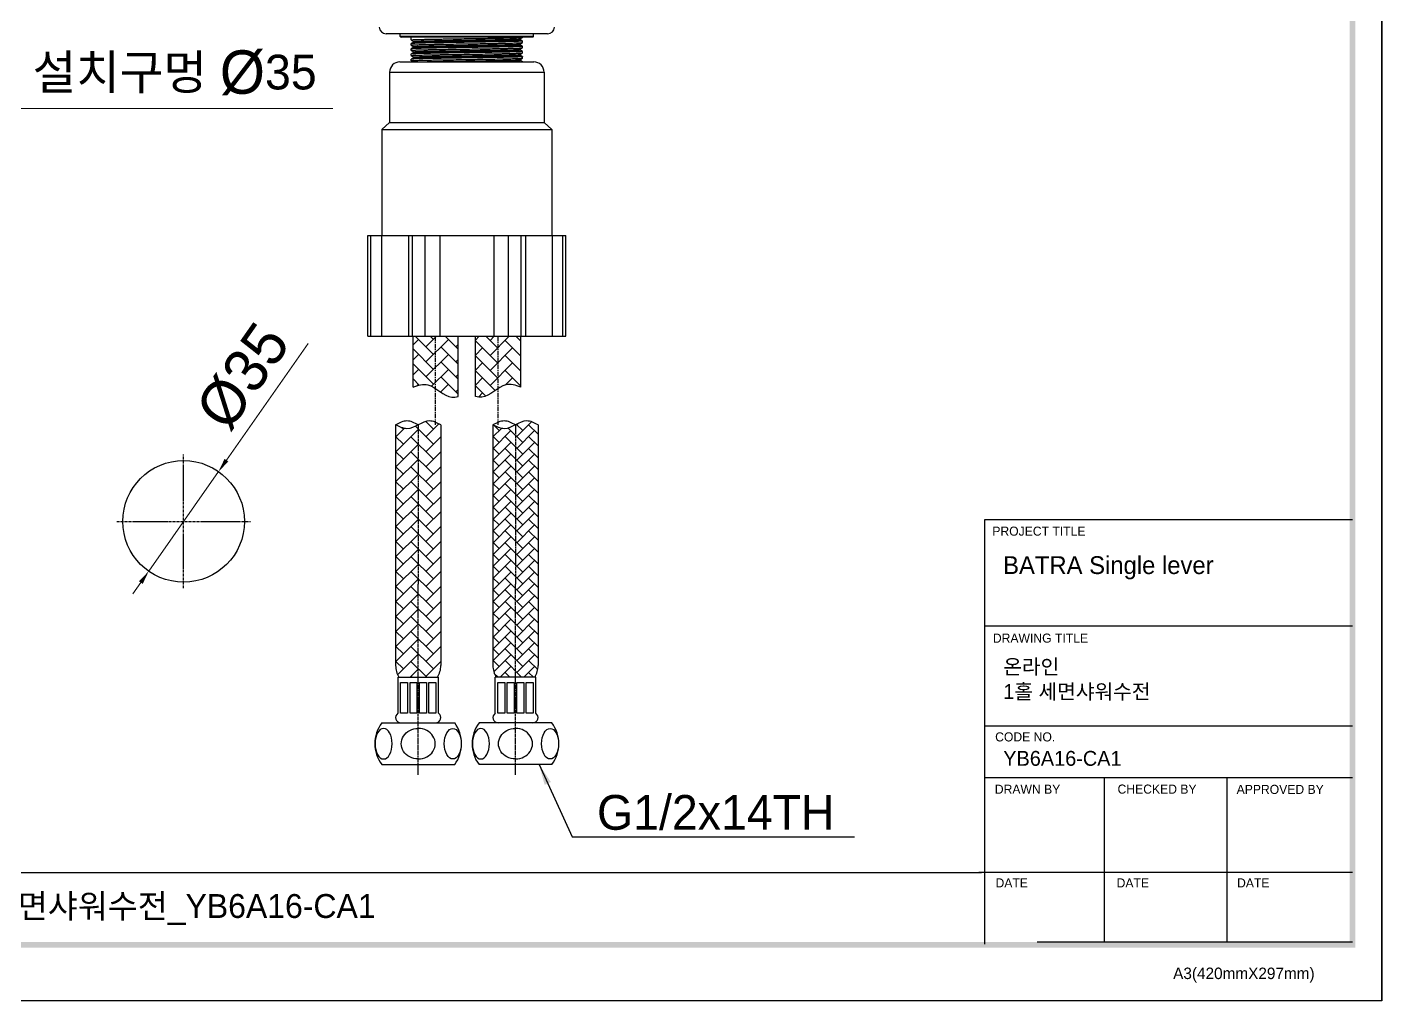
# Model space of a CAD drawing. Header units: millimetres. Extents: x 1091 to 1735, y 843 to 1297.
# Drawn here: x 1345.4 to 1735.4, y 843.5 to 1123.8 of the extents above; entities that cross this region are included whole.
import ezdxf

# ---------------------------------------------------------------- set-up
doc = ezdxf.new("R2010")
doc.units = ezdxf.units.MM
doc.linetypes.add('CENTER', pattern=[2, 1.25, -0.25, 0.25, -0.25])
for name, color, linetype in [('02___PRT_ALL_AXES', 7, 'Continuous'), ('1', 7, 'Continuous'), ('BODY', 7, 'Continuous'), ('center', 1, 'CENTER')]:
    doc.layers.add(name, color=color, linetype=linetype)
doc.styles.add('Daelim Dimension', font='\x7f\x7f\x7f\x7f.TTF')
doc.styles.get("Standard").update_dxf_attribs({"font": '\x7f\x7f\x7f\x7f.TTF'})
doc.dimstyles.new('DEFAULT', dxfattribs={"dimscale": 2, "dimtxt": 2, "dimasz": 2, "dimexe": 0, "dimexo": 2, "dimgap": 1, "dimtad": 1, "dimdec": 1, "dimzin": 9, "dimdsep": 46, "dimtxsty": 'Daelim Dimension', "dimcen": 0.5, "dimclrd": 252, "dimclre": 252, "dimclrt": 3, "dimadec": 1, "dimazin": 0, "dimtfac": 1, "dimtdec": 1, "dimtix": 1, "dimtmove": 0, "dimatfit": 3, "dimfxl": 0, "dimtolj": 1, "dimtzin": 1, "dimlwd": 9, "dimlwe": 9, "dimarcsym": 0})
doc.dimstyles.new('ISO-25', dxfattribs={"dimtxt": 2.5, "dimasz": 2.5, "dimexe": 1.25, "dimexo": 0.625, "dimtad": 1, "dimtxsty": 'Standard', "dimcen": 2.5, "dimadec": 0, "dimazin": 0, "dimtfac": 1, "dimtmove": 0, "dimatfit": 3, "dimfxl": 0, "dimarcsym": 0})
pattern_1 = [(135, (3781.422, 1025.2415), (-4e-16, 4.310523), [9.144, -3.048]), (45, (3779.267, 1027.3967), (-4e-16, 4.310523), [9.144, -3.048])]

# ---------------------------------------------------------------- blocks, each defined once
blk = doc.blocks.new('*D8')
at = {"color": 5, "lineweight": 9}
for p, q in [((1426.36, 1032.72), (1402.8, 999.09)), ((1380.42, 967.14), (1400.5, 995.81)), ((1378.13, 963.87), (1375.83, 960.59))]:
    blk.add_line(p, q, dxfattribs=at)
at = {"color": 5}
for points in [[(1402.25, 999.47), (1403.34, 998.7), (1400.5, 995.81)], [(1377.58, 964.25), (1378.68, 963.48), (1380.42, 967.14)]]:
    blk.add_solid(points, dxfattribs=at)
at = {"layer": 'Defpoints', "color": 0}
for p in [(1400.5, 995.81), (1380.42, 967.14)]:
    blk.add_point(p, dxfattribs=at)
at = {"color": 7, "insert": (1407.55, 1023.27), "char_height": 10, "attachment_point": 5, "rotation": 54.9909, "style": 'Daelim Dimension'}
blk.add_mtext('\\A1;{\\H1.25x;\\C256;Ø35}', dxfattribs=at)
blk = doc.blocks.new('*D9')
at = {"color": 5, "lineweight": 9}
for p, q in [((1298.33, 1117.06), (1298.33, 1100.28)), ((1333.33, 1117.06), (1333.33, 1100.28)), ((1302.33, 1100.28), (1329.33, 1100.28)), ((1333.33, 1100.28), (1433.46, 1100.28))]:
    blk.add_line(p, q, dxfattribs=at)
at = {"color": 5}
for points in [[(1302.33, 1100.95), (1302.33, 1099.62), (1298.33, 1100.28)], [(1329.33, 1100.95), (1329.33, 1099.62), (1333.33, 1100.28)]]:
    blk.add_solid(points, dxfattribs=at)
at = {"layer": 'Defpoints', "color": 0}
for p in [(1298.33, 1121.06), (1333.33, 1121.06), (1333.33, 1100.28)]:
    blk.add_point(p, dxfattribs=at)
at = {"color": 7, "insert": (1387.87, 1110.27), "char_height": 10, "attachment_point": 5, "style": 'Daelim Dimension'}
blk.add_mtext('\\A1;설치구멍 {\\H1.25x;\\C256;Ø}35', dxfattribs=at)

msp = doc.modelspace()

# ---------------------------------------------------------------- hatches: boundary and pattern name
h = msp.add_hatch()
h.set_pattern_fill('AR-HBONE', color=3, scale=0.03, style=0)
h.set_pattern_definition(pattern_1)
edge = h.paths.add_edge_path()
edge.add_line((1469.5, 1034.75), (1463, 1034.75))
edge.add_line((1463, 1034.75), (1463, 1019.68))
edge.add_spline(control_points=[(1463, 1019.68), (1464.54, 1018.66), (1466.61, 1016.88), (1468.88, 1017.26), (1469.5, 1017.44)], knot_values=[9.737063, 9.737063, 9.737063, 9.737063, 15.001191, 16.935123, 16.935123, 16.935123, 16.935123], degree=3, periodic=0)
edge.add_line((1469.5, 1017.44), (1469.5, 1034.75))
edge = h.paths.add_edge_path()
edge.add_spline(control_points=[(1456.5, 1020.09), (1457.96, 1020.74), (1460.19, 1021.33), (1462.26, 1020.16), (1463, 1019.68)], knot_values=[2.720003, 2.720003, 2.720003, 2.720003, 7.217324, 9.737063, 9.737063, 9.737063, 9.737063], degree=3, periodic=0)
edge.add_line((1463, 1019.68), (1463, 1034.75))
edge.add_line((1463, 1034.75), (1456.5, 1034.75))
edge.add_line((1456.5, 1034.75), (1456.5, 1020.09))
h = msp.add_hatch()
h.set_pattern_fill('AR-HBONE', color=1, scale=0.03, style=0)
h.set_pattern_definition([(45, (-1254.173, 1697.3705), (4e-16, 4.310523), [9.144, -3.048]), (135, (-1252.0177, 1699.5258), (4e-16, 4.310523), [9.144, -3.048])])
edge = h.paths.add_edge_path()
edge.add_line((1481, 1034.75), (1474.5, 1034.75))
edge.add_line((1474.5, 1034.75), (1474.5, 1017.44))
edge.add_spline(control_points=[(1474.5, 1017.44), (1475.12, 1017.26), (1477.39, 1016.88), (1479.46, 1018.66), (1481, 1019.68)], knot_values=[9.737063, 9.737063, 9.737063, 9.737063, 11.670995, 16.935123, 16.935123, 16.935123, 16.935123], degree=3, periodic=0)
edge.add_line((1481, 1019.68), (1481, 1034.75))
edge = h.paths.add_edge_path()
edge.add_spline(control_points=[(1481, 1019.68), (1481.74, 1020.16), (1483.81, 1021.33), (1486.04, 1020.74), (1487.5, 1020.09)], knot_values=[2.720003, 2.720003, 2.720003, 2.720003, 5.239742, 9.737063, 9.737063, 9.737063, 9.737063], degree=3, periodic=0)
edge.add_line((1487.5, 1020.09), (1487.5, 1034.75))
edge.add_line((1487.5, 1034.75), (1481, 1034.75))
edge.add_line((1481, 1034.75), (1481, 1019.68))
h = msp.add_hatch()
h.set_pattern_fill('AR-HBONE', color=3, scale=0.03, style=0)
h.set_pattern_definition(pattern_1)
edge = h.paths.add_edge_path()
edge.add_spline(control_points=[(1458, 1009.27), (1456.92, 1008.72), (1454.75, 1007.6), (1452.58, 1008.72), (1451.5, 1009.27)], knot_values=[6.871429, 6.871429, 6.871429, 6.871429, 10.307143, 13.742857, 13.742857, 13.742857, 13.742857], degree=3, periodic=0)
edge.add_line((1451.5, 1009.27), (1451.5, 939.98))
edge.add_arc((1458, 939.98), 6.5, 180, 210.9415)
edge.add_line((1452.43, 936.64), (1458, 936.64))
edge.add_line((1458, 936.64), (1458, 963.45))
edge.add_line((1458, 963.45), (1458, 1009.27))
edge = h.paths.add_edge_path()
edge.add_spline(control_points=[(1464.5, 1009.27), (1463.42, 1009.83), (1461.25, 1010.95), (1459.08, 1009.83), (1458, 1009.27)], knot_values=[0, 0, 0, 0, 3.435714, 6.871429, 6.871429, 6.871429, 6.871429], degree=3, periodic=0)
edge.add_line((1458, 1009.27), (1458, 963.45))
edge.add_line((1458, 963.45), (1458, 936.64))
edge.add_line((1458, 936.64), (1463.58, 936.64))
edge.add_arc((1458, 939.98), 6.5, 329.0585, 360)
edge.add_line((1464.5, 939.98), (1464.5, 1009.27))
at = {"layer": '1'}
h = msp.add_hatch(dxfattribs=at)
h.set_pattern_fill('AR-HBONE', color=1, scale=0.6, style=0)
h.set_pattern_definition([(45, (-7433.333, 1043.2284), (2e-15, 3.39411255), [7.2, -2.4]), (135, (-7431.636, 1044.9254), (2e-15, 3.39411255), [7.2, -2.4])])
edge = h.paths.add_edge_path()
edge.add_spline(control_points=[(1492.5, 1009.27), (1491.42, 1009.83), (1489.25, 1010.95), (1487.08, 1009.83), (1486, 1009.27)], knot_values=[0, 0, 0, 0, 3.435714, 6.871429, 6.871429, 6.871429, 6.871429], degree=3, periodic=0)
edge.add_line((1486, 1009.27), (1486, 963.45))
edge.add_line((1486, 963.45), (1486, 936.64))
edge.add_line((1486, 936.64), (1491.58, 936.64))
edge.add_arc((1486, 939.98), 6.5, 329.0585, 360)
edge.add_line((1492.5, 939.98), (1492.5, 1009.27))
edge = h.paths.add_edge_path()
edge.add_arc((1486, 939.98), 6.5, 180, 210.9415)
edge.add_line((1480.43, 936.64), (1486, 936.64))
edge.add_line((1486, 936.64), (1486, 963.45))
edge.add_line((1486, 963.45), (1486, 1009.27))
edge.add_spline(control_points=[(1486, 1009.27), (1484.92, 1008.72), (1482.75, 1007.6), (1480.58, 1008.72), (1479.5, 1009.27)], knot_values=[6.871429, 6.871429, 6.871429, 6.871429, 10.307143, 13.742857, 13.742857, 13.742857, 13.742857], degree=3, periodic=0)
edge.add_line((1479.5, 1009.27), (1479.5, 939.98))

# ---------------------------------------------------------------- linework, layer by layer
at = {"color": 7, "linetype": 'Continuous'}
for p, q in [((1495.25, 1121.86), (1448.76, 1121.86)), ((1449.75, 1110.75), (1494.25, 1110.75)), ((1443.5, 1034.75), (1443.5, 1063.75)), ((1443.5, 1063.75), (1500.5, 1063.75)), ((1444.35, 1034.75), (1444.35, 1063.75)), ((1447.41, 1063.75), (1447.41, 1034.75)), ((1455.16, 1063.75), (1455.16, 1034.75)), ((1456.37, 1034.75), (1456.37, 1063.75)), ((1459.99, 1034.75), (1459.99, 1063.75)), ((1464.26, 1063.75), (1464.26, 1034.75)), ((1479.76, 1063.75), (1479.76, 1034.75)), ((1484.03, 1034.75), (1484.03, 1063.75)), ((1487.64, 1034.75), (1487.64, 1063.75)), ((1488.85, 1063.75), (1488.85, 1034.75)), ((1496.6, 1063.75), (1496.6, 1034.75)), ((1499.66, 1034.75), (1499.66, 1063.75)), ((1500.5, 1034.75), (1500.5, 1063.75)), ((1443.5, 1034.75), (1500.5, 1034.75)), ((1456.5, 1020.09), (1456.5, 1034.75)), ((1469.5, 1017.44), (1469.5, 1034.75)), ((1474.5, 1017.44), (1474.5, 1034.75)), ((1487.5, 1020.09), (1487.5, 1034.75))]:
    msp.add_line(p, q, dxfattribs=at)
at = {"color": 9, "linetype": 'Continuous'}
for p, q in [((1452.85, 1121.06), (1452.85, 1121.86)), ((1491.15, 1121.06), (1452.85, 1121.06)), ((1490.95, 1120.86), (1453.05, 1120.86)), ((1456, 1120.06), (1456, 1120.86)), ((1456.01, 1120.06), (1456, 1120.06)), ((1456.01, 1120.06), (1456.76, 1119.62)), ((1456.76, 1119.44), (1456.01, 1119)), ((1456.75, 1119.63), (1456.75, 1119.43)), ((1487.25, 1120.37), (1488, 1120.81)), ((1487.25, 1120.18), (1487.25, 1120.38)), ((1488, 1119.75), (1487.25, 1120.19)), ((1488, 1120.81), (1488, 1120.86)), ((1488, 1120.81), (1488, 1120.81)), ((1488, 1119.75), (1488, 1119.75)), ((1488, 1119.31), (1488, 1119.75)), ((1491.15, 1121.06), (1491.15, 1121.86)), ((1456, 1118.56), (1456, 1119)), ((1456.01, 1119), (1456, 1119)), ((1456.01, 1118.56), (1456, 1118.56)), ((1456, 1117.06), (1456, 1117.5)), ((1456.01, 1117.5), (1456, 1117.5)), ((1456.01, 1117.06), (1456, 1117.06)), ((1456, 1115.56), (1456, 1116)), ((1456.01, 1116), (1456, 1116)), ((1456.01, 1115.56), (1456, 1115.56)), ((1456.01, 1118.56), (1456.76, 1118.12)), ((1456.76, 1117.94), (1456.01, 1117.5)), ((1456.01, 1117.06), (1456.76, 1116.62)), ((1456.76, 1116.44), (1456.01, 1116)), ((1456.01, 1115.56), (1456.76, 1115.12)), ((1456.75, 1118.13), (1456.75, 1117.93)), ((1456.75, 1116.63), (1456.75, 1116.43)), ((1487.25, 1118.87), (1488, 1119.31)), ((1487.25, 1118.68), (1487.25, 1118.88)), ((1488, 1118.25), (1487.25, 1118.69)), ((1487.25, 1117.37), (1488, 1117.81)), ((1487.25, 1117.18), (1487.25, 1117.38)), ((1488, 1116.75), (1487.25, 1117.19)), ((1487.25, 1115.87), (1488, 1116.31)), ((1487.25, 1115.68), (1487.25, 1115.88)), ((1488, 1115.25), (1487.25, 1115.69)), ((1488, 1119.31), (1488, 1119.31)), ((1488, 1118.25), (1488, 1118.25)), ((1488, 1117.81), (1488, 1118.25)), ((1488, 1117.81), (1488, 1117.81)), ((1488, 1116.75), (1488, 1116.75)), ((1488, 1116.31), (1488, 1116.75)), ((1488, 1116.31), (1488, 1116.31)), ((1452.75, 1113.75), (1491.25, 1113.75)), ((1456, 1114.06), (1456, 1114.5)), ((1456.01, 1114.5), (1456, 1114.5)), ((1456.01, 1114.06), (1456, 1114.06)), ((1456.76, 1114.94), (1456.01, 1114.5)), ((1456.01, 1114.06), (1456.54, 1113.75)), ((1456.75, 1115.13), (1456.75, 1114.93)), ((1487.25, 1114.37), (1488, 1114.81)), ((1487.25, 1114.18), (1487.25, 1114.38)), ((1488, 1113.75), (1487.25, 1114.19)), ((1488, 1115.25), (1488, 1115.25)), ((1488, 1114.81), (1488, 1115.25)), ((1488, 1114.81), (1488, 1114.81)), ((1488, 1113.75), (1488, 1113.75))]:
    msp.add_line(p, q, dxfattribs=at)
at = {"color": 1, "linetype": 'CENTER', "ltscale": 0.578512}
for p, q in [((1390.46, 962.23), (1390.46, 1000.73)), ((1371.21, 981.48), (1409.71, 981.48))]:
    msp.add_line(p, q, dxfattribs=at)
at = {"color": 5, "ltscale": 40}
for p, q in [((1726.97, 981.97), (1621.03, 981.97)), ((1726.97, 951.35), (1621.03, 951.35)), ((1726.97, 951.35), (1621.03, 951.35)), ((1726.97, 922.55), (1621.03, 922.55)), ((1726.97, 922.55), (1621.03, 922.55)), ((1726.97, 907.69), (1621.03, 907.69)), ((1726.97, 907.69), (1621.03, 907.69)), ((1655.44, 907.69), (1655.44, 860.4)), ((1690.76, 907.69), (1690.76, 860.4)), ((1726.97, 880.37), (1619.36, 880.37)), ((1726.97, 880.37), (1621.86, 880.37)), ((1726.97, 860.4), (1636.18, 860.4))]:
    msp.add_line(p, q, dxfattribs=at)
at = {"color": 5, "ltscale": 0.5}
msp.add_line((1621.03, 981.97), (1621.03, 859.76), dxfattribs=at)
at = {"color": 5}
msp.add_line((1100.53, 880.37), (1620.21, 880.37), dxfattribs=at)
at = {"color": 2}
msp.add_lwpolyline([(1091.24, 1297.22), (1735.44, 1297.22), (1735.44, 843.46), (1091.24, 843.46)], close=True, dxfattribs=at)
at = {"ltscale": 0.5}
msp.add_lwpolyline([(1091.24, 1297.22), (1735.44, 1297.22), (1735.44, 843.46), (1091.24, 843.46)], close=True, dxfattribs=at)
at = {"color": 2}
msp.add_lwpolyline([(1735.44, 843.46), (1735.44, 1297.22)], dxfattribs=at)
msp.add_circle((1390.46, 981.48), 17.5)
at = {"color": 7, "linetype": 'Continuous'}
for centre, radius, start, end in [((1448.76, 1123.86), 2, 183, 270), ((1495.25, 1123.86), 2, 270, 357), ((1452.75, 1110.75), 3, 90, 180), ((1491.25, 1110.75), 3, 0, 90)]:
    msp.add_arc(centre, radius, start, end, dxfattribs=at)
at = {"color": 9, "linetype": 'Continuous'}
for centre, start, end in [((1453.05, 1121.06), 180, 270), ((1490.95, 1121.06), 270, 0)]:
    msp.add_arc(centre, 0.2, start, end, dxfattribs=at)
for points, knots in [([(1456, 1120.06), (1456, 1120.07), (1456.01, 1120.07), (1456.02, 1120.08), (1456.05, 1120.08), (1456.1, 1120.09), (1456.19, 1120.1), (1456.32, 1120.11), (1456.49, 1120.12), (1456.7, 1120.14), (1456.95, 1120.15), (1457.23, 1120.16), (1457.55, 1120.17), (1458.04, 1120.19), (1458.74, 1120.21), (1459.67, 1120.23), (1460.72, 1120.25), (1461.88, 1120.28), (1463.14, 1120.3), (1464.48, 1120.32), (1466.41, 1120.35), (1468.92, 1120.39), (1470.96, 1120.42), (1472, 1120.44)], [0, 0, 0, 0, 0.000474, 0.00145, 0.002998, 0.005134, 0.011182, 0.019601, 0.030373, 0.043475, 0.058879, 0.076548, 0.096437, 0.118503, 0.168944, 0.227385, 0.293261, 0.365941, 0.444724, 0.528853, 0.617524, 0.805011, 1, 1, 1, 1]), ([(1456.75, 1119.63), (1456.75, 1119.63), (1456.76, 1119.64), (1456.77, 1119.64), (1456.79, 1119.65), (1456.84, 1119.66), (1456.92, 1119.67), (1457.05, 1119.68), (1457.21, 1119.69), (1457.4, 1119.7), (1457.63, 1119.71), (1457.89, 1119.72), (1458.19, 1119.74), (1458.65, 1119.75), (1459.3, 1119.77), (1460.16, 1119.79), (1461.14, 1119.82), (1462.22, 1119.84), (1463.4, 1119.86), (1464.65, 1119.89), (1466.45, 1119.92), (1468.8, 1119.96), (1471.7, 1120), (1474.6, 1120.05), (1477.41, 1120.09), (1479.64, 1120.13), (1481.3, 1120.16), (1482.42, 1120.19), (1483.44, 1120.21), (1484.36, 1120.23), (1485.16, 1120.25), (1485.83, 1120.28), (1486.31, 1120.3), (1486.63, 1120.31), (1486.82, 1120.32), (1486.98, 1120.34), (1487.1, 1120.35), (1487.18, 1120.36), (1487.22, 1120.37), (1487.24, 1120.37)], [0, 0, 0, 0, 0.00024, 0.000718, 0.001476, 0.002519, 0.005471, 0.009577, 0.01483, 0.021221, 0.028734, 0.037352, 0.047057, 0.057824, 0.082445, 0.110984, 0.143176, 0.178716, 0.217275, 0.258487, 0.301968, 0.394087, 0.490181, 0.586653, 0.67989, 0.766401, 0.806109, 0.842949, 0.876573, 0.906667, 0.932949, 0.955172, 0.973132, 0.980457, 0.986658, 0.991721, 0.995633, 0.998391, 1, 1, 1, 1]), ([(1456.76, 1119.44), (1456.76, 1119.44), (1456.77, 1119.44), (1456.78, 1119.45), (1456.79, 1119.45)], [0, 0, 0, 0, 0.176236, 1, 1, 1, 1]), ([(1456.79, 1119.45), (1456.81, 1119.45), (1456.87, 1119.46), (1457.03, 1119.48), (1457.32, 1119.5), (1457.76, 1119.52), (1458.34, 1119.54), (1459.04, 1119.56), (1459.86, 1119.59), (1460.79, 1119.61), (1462.24, 1119.64), (1464.24, 1119.68), (1466.85, 1119.72), (1469.65, 1119.77), (1472.53, 1119.81), (1475.39, 1119.86), (1477.72, 1119.9), (1479.49, 1119.93), (1480.72, 1119.95), (1481.88, 1119.97), (1482.94, 1120), (1483.9, 1120.02), (1484.75, 1120.04), (1485.39, 1120.06), (1485.84, 1120.08), (1486.13, 1120.09), (1486.39, 1120.1), (1486.61, 1120.11), (1486.8, 1120.12), (1486.96, 1120.13), (1487.08, 1120.15), (1487.17, 1120.16), (1487.22, 1120.17), (1487.24, 1120.17), (1487.25, 1120.18), (1487.25, 1120.18)], [0, 0, 0, 0, 0.002286, 0.005706, 0.015929, 0.030593, 0.049567, 0.072677, 0.099714, 0.130427, 0.164534, 0.24165, 0.328229, 0.421093, 0.516829, 0.611922, 0.702878, 0.745751, 0.786357, 0.824321, 0.859293, 0.890954, 0.919009, 0.943204, 0.953782, 0.963316, 0.971781, 0.979159, 0.985435, 0.990595, 0.994626, 0.997524, 0.999292, 0.999763, 1, 1, 1, 1]), ([(1472, 1120.44), (1473.02, 1120.45), (1475.03, 1120.48), (1477.95, 1120.53), (1480.27, 1120.57), (1481.98, 1120.6), (1483.13, 1120.62), (1484.18, 1120.65), (1485.12, 1120.67), (1485.93, 1120.69), (1486.53, 1120.71), (1486.94, 1120.73), (1487.2, 1120.74), (1487.42, 1120.75), (1487.61, 1120.76), (1487.76, 1120.77), (1487.87, 1120.78), (1487.94, 1120.79), (1487.98, 1120.8), (1487.99, 1120.81), (1488, 1120.81)], [0, 0, 0, 0, 0.191921, 0.376697, 0.547482, 0.62561, 0.697912, 0.763712, 0.822403, 0.873435, 0.916334, 0.934608, 0.950706, 0.96459, 0.976231, 0.985604, 0.992688, 0.997476, 0.999016, 1, 1, 1, 1]), ([(1488, 1119.75), (1488, 1119.75), (1487.99, 1119.74), (1487.98, 1119.74), (1487.95, 1119.73), (1487.9, 1119.72), (1487.82, 1119.71), (1487.68, 1119.7), (1487.51, 1119.69), (1487.3, 1119.68), (1487.05, 1119.67), (1486.77, 1119.65), (1486.45, 1119.64), (1485.96, 1119.63), (1485.26, 1119.61), (1484.33, 1119.58), (1483.28, 1119.56), (1482.12, 1119.54), (1480.86, 1119.51), (1479.52, 1119.49), (1477.6, 1119.46), (1475.08, 1119.42), (1473.04, 1119.39), (1472, 1119.37)], [0, 0, 0, 0, 0.000474, 0.001449, 0.002997, 0.005133, 0.01118, 0.019598, 0.03037, 0.043471, 0.058875, 0.076544, 0.096433, 0.118499, 0.168939, 0.227378, 0.293253, 0.365934, 0.444718, 0.528849, 0.617521, 0.805009, 1, 1, 1, 1]), ([(1456, 1118.56), (1456, 1118.57), (1456.01, 1118.57), (1456.02, 1118.58), (1456.05, 1118.58), (1456.1, 1118.59), (1456.19, 1118.6), (1456.32, 1118.61), (1456.49, 1118.62), (1456.7, 1118.64), (1456.95, 1118.65), (1457.23, 1118.66), (1457.55, 1118.67), (1458.04, 1118.69), (1458.74, 1118.71), (1459.67, 1118.73), (1460.72, 1118.75), (1461.88, 1118.78), (1463.14, 1118.8), (1464.48, 1118.82), (1466.41, 1118.85), (1468.92, 1118.89), (1470.96, 1118.92), (1472, 1118.94)], [0, 0, 0, 0, 0.000474, 0.001449, 0.002997, 0.005133, 0.011181, 0.0196, 0.030372, 0.043474, 0.058878, 0.076546, 0.096436, 0.118502, 0.168943, 0.227385, 0.293262, 0.365944, 0.444728, 0.528857, 0.617525, 0.80501, 1, 1, 1, 1]), ([(1456, 1117.06), (1456, 1117.07), (1456.01, 1117.07), (1456.02, 1117.08), (1456.05, 1117.08), (1456.1, 1117.09), (1456.19, 1117.1), (1456.32, 1117.11), (1456.49, 1117.12), (1456.7, 1117.14), (1456.95, 1117.15), (1457.23, 1117.16), (1457.55, 1117.17), (1458.04, 1117.19), (1458.74, 1117.21), (1459.67, 1117.23), (1460.72, 1117.25), (1461.88, 1117.28), (1463.14, 1117.3), (1464.48, 1117.32), (1466.41, 1117.35), (1468.92, 1117.39), (1470.96, 1117.42), (1472, 1117.44)], [0, 0, 0, 0, 0.000474, 0.001449, 0.002997, 0.005133, 0.01118, 0.019598, 0.030371, 0.043473, 0.058876, 0.076545, 0.096435, 0.1185, 0.16894, 0.22738, 0.293257, 0.365939, 0.444723, 0.528854, 0.617524, 0.805009, 1, 1, 1, 1]), ([(1456, 1115.56), (1456, 1115.57), (1456.01, 1115.57), (1456.02, 1115.58), (1456.05, 1115.58), (1456.1, 1115.59), (1456.19, 1115.6), (1456.32, 1115.61), (1456.49, 1115.62), (1456.7, 1115.64), (1456.95, 1115.65), (1457.23, 1115.66), (1457.55, 1115.67), (1458.04, 1115.69), (1458.74, 1115.71), (1459.67, 1115.73), (1460.72, 1115.75), (1461.88, 1115.78), (1463.14, 1115.8), (1464.48, 1115.82), (1466.41, 1115.85), (1468.92, 1115.89), (1470.96, 1115.92), (1472, 1115.94)], [0, 0, 0, 0, 0.000474, 0.001449, 0.002997, 0.005133, 0.01118, 0.019598, 0.03037, 0.043471, 0.058875, 0.076544, 0.096433, 0.118499, 0.168939, 0.227378, 0.293254, 0.365934, 0.444718, 0.528849, 0.617521, 0.80501, 1, 1, 1, 1]), ([(1472, 1119.37), (1470.98, 1119.36), (1468.97, 1119.33), (1466.05, 1119.28), (1463.74, 1119.24), (1462.02, 1119.21), (1460.87, 1119.19), (1459.82, 1119.17), (1458.88, 1119.14), (1458.07, 1119.12), (1457.47, 1119.1), (1457.06, 1119.09), (1456.8, 1119.07), (1456.58, 1119.06), (1456.4, 1119.05), (1456.25, 1119.04), (1456.13, 1119.03), (1456.06, 1119.02), (1456.02, 1119.01), (1456.01, 1119.01), (1456.01, 1119)], [0, 0, 0, 0, 0.191922, 0.3767, 0.547483, 0.62561, 0.697912, 0.763714, 0.822406, 0.873438, 0.916337, 0.93461, 0.950708, 0.964592, 0.976232, 0.985604, 0.992688, 0.997477, 0.999016, 1, 1, 1, 1]), ([(1472, 1117.87), (1470.98, 1117.86), (1468.97, 1117.83), (1466.05, 1117.78), (1463.74, 1117.74), (1462.02, 1117.71), (1460.87, 1117.69), (1459.82, 1117.67), (1458.88, 1117.64), (1458.07, 1117.62), (1457.47, 1117.6), (1457.06, 1117.59), (1456.8, 1117.57), (1456.58, 1117.56), (1456.4, 1117.55), (1456.25, 1117.54), (1456.13, 1117.53), (1456.06, 1117.52), (1456.02, 1117.51), (1456.01, 1117.51), (1456.01, 1117.5)], [0, 0, 0, 0, 0.191921, 0.376695, 0.547475, 0.625602, 0.697906, 0.763709, 0.822401, 0.873434, 0.916334, 0.934607, 0.950706, 0.964589, 0.97623, 0.985603, 0.992688, 0.997476, 0.999016, 1, 1, 1, 1]), ([(1472, 1116.37), (1470.98, 1116.36), (1468.97, 1116.33), (1466.05, 1116.28), (1463.74, 1116.24), (1462.02, 1116.21), (1460.87, 1116.19), (1459.82, 1116.17), (1458.88, 1116.14), (1458.07, 1116.12), (1457.47, 1116.1), (1457.06, 1116.09), (1456.8, 1116.07), (1456.58, 1116.06), (1456.4, 1116.05), (1456.25, 1116.04), (1456.13, 1116.03), (1456.06, 1116.02), (1456.02, 1116.01), (1456.01, 1116.01), (1456.01, 1116)], [0, 0, 0, 0, 0.191921, 0.376694, 0.547477, 0.625605, 0.697908, 0.76371, 0.822402, 0.873434, 0.916333, 0.934606, 0.950705, 0.964589, 0.97623, 0.985603, 0.992687, 0.997476, 0.999016, 1, 1, 1, 1]), ([(1456.75, 1118.13), (1456.75, 1118.13), (1456.76, 1118.14), (1456.77, 1118.14), (1456.79, 1118.15), (1456.84, 1118.16), (1456.92, 1118.17), (1457.05, 1118.18), (1457.21, 1118.19), (1457.4, 1118.2), (1457.63, 1118.21), (1457.89, 1118.22), (1458.18, 1118.24), (1458.64, 1118.25), (1459.29, 1118.27), (1460.15, 1118.29), (1461.12, 1118.32), (1462.2, 1118.34), (1463.37, 1118.36), (1464.62, 1118.39), (1466.41, 1118.42), (1468.76, 1118.46), (1471.64, 1118.5), (1474.54, 1118.55), (1477.35, 1118.59), (1479.58, 1118.63), (1481.24, 1118.66), (1482.36, 1118.68), (1483.39, 1118.71), (1484.3, 1118.73), (1485.11, 1118.75), (1485.79, 1118.78), (1486.28, 1118.79), (1486.61, 1118.81), (1486.8, 1118.82), (1486.96, 1118.83), (1487.08, 1118.84), (1487.17, 1118.86), (1487.22, 1118.86), (1487.23, 1118.87)], [0, 0, 0, 0, 0.000239, 0.000716, 0.00147, 0.002508, 0.005447, 0.009534, 0.014764, 0.021125, 0.028606, 0.037186, 0.046846, 0.057567, 0.08208, 0.1105, 0.142557, 0.177957, 0.216366, 0.257426, 0.300756, 0.392584, 0.488428, 0.584717, 0.677861, 0.76439, 0.804154, 0.841081, 0.874826, 0.905076, 0.931546, 0.953992, 0.972204, 0.979669, 0.986015, 0.99123, 0.995302, 0.998224, 1, 1, 1, 1]), ([(1456.75, 1116.63), (1456.75, 1116.63), (1456.76, 1116.64), (1456.77, 1116.64), (1456.79, 1116.65), (1456.84, 1116.66), (1456.92, 1116.67), (1457.04, 1116.68), (1457.2, 1116.69), (1457.39, 1116.7), (1457.62, 1116.71), (1457.88, 1116.72), (1458.17, 1116.74), (1458.62, 1116.75), (1459.26, 1116.77), (1460.12, 1116.79), (1461.08, 1116.82), (1462.15, 1116.84), (1463.31, 1116.86), (1464.55, 1116.88), (1466.33, 1116.92), (1468.66, 1116.95), (1471.53, 1117), (1474.42, 1117.04), (1477.22, 1117.09), (1479.83, 1117.13), (1481.83, 1117.17), (1483.27, 1117.2), (1484.2, 1117.23), (1485.01, 1117.25), (1485.71, 1117.27), (1486.28, 1117.29), (1486.67, 1117.31), (1486.92, 1117.33), (1487.05, 1117.34), (1487.15, 1117.35), (1487.2, 1117.36), (1487.22, 1117.37)], [0, 0, 0, 0, 0.000238, 0.000711, 0.001459, 0.002488, 0.0054, 0.009451, 0.014635, 0.02094, 0.028354, 0.036859, 0.046436, 0.057063, 0.081369, 0.109551, 0.141348, 0.176469, 0.214587, 0.25535, 0.298382, 0.389641, 0.484994, 0.580922, 0.673883, 0.760446, 0.837414, 0.871397, 0.901949, 0.928789, 0.95167, 0.970379, 0.984748, 0.990261, 0.994645, 0.997893, 1, 1, 1, 1]), ([(1456.75, 1115.13), (1456.75, 1115.13), (1456.76, 1115.14), (1456.78, 1115.15), (1456.83, 1115.16), (1456.92, 1115.17), (1457.04, 1115.18), (1457.2, 1115.19), (1457.39, 1115.2), (1457.61, 1115.21), (1457.87, 1115.22), (1458.16, 1115.23), (1458.61, 1115.25), (1459.25, 1115.27), (1460.1, 1115.29), (1461.06, 1115.32), (1462.13, 1115.34), (1463.28, 1115.36), (1464.51, 1115.38), (1466.29, 1115.41), (1468.61, 1115.45), (1471.47, 1115.5), (1474.36, 1115.54), (1477.15, 1115.59), (1479.76, 1115.63), (1481.77, 1115.67), (1483.21, 1115.7), (1484.14, 1115.73), (1484.96, 1115.75), (1485.66, 1115.77), (1486.24, 1115.79), (1486.69, 1115.81), (1486.97, 1115.83), (1487.13, 1115.85), (1487.19, 1115.86), (1487.21, 1115.86)], [0, 0, 0, 0, 0.000237, 0.000708, 0.002476, 0.005374, 0.009405, 0.014565, 0.020841, 0.028219, 0.036684, 0.046218, 0.056796, 0.080991, 0.109046, 0.140707, 0.175679, 0.213643, 0.254249, 0.297122, 0.388078, 0.483171, 0.578907, 0.671771, 0.75835, 0.835466, 0.869573, 0.900286, 0.927323, 0.950433, 0.969407, 0.984071, 0.994294, 0.997714, 1, 1, 1, 1]), ([(1456.76, 1117.94), (1456.76, 1117.94), (1456.77, 1117.94), (1456.77, 1117.94), (1456.78, 1117.95)], [0, 0, 0, 0, 0.185533, 1, 1, 1, 1]), ([(1456.76, 1116.44), (1456.76, 1116.44), (1456.76, 1116.44), (1456.77, 1116.44), (1456.77, 1116.44)], [0, 0, 0, 0, 0.206767, 1, 1, 1, 1]), ([(1456.76, 1114.94), (1456.78, 1114.95), (1456.82, 1114.95), (1456.91, 1114.97), (1457.02, 1114.98), (1457.18, 1114.99), (1457.37, 1115), (1457.69, 1115.02), (1458.17, 1115.04), (1458.85, 1115.06), (1459.64, 1115.08), (1460.56, 1115.1), (1461.58, 1115.13), (1462.7, 1115.15), (1464.36, 1115.18), (1466.59, 1115.22), (1469.4, 1115.27), (1472.3, 1115.31), (1475.2, 1115.36), (1477.55, 1115.39), (1479.35, 1115.43), (1480.61, 1115.45), (1481.78, 1115.47), (1482.86, 1115.49), (1483.84, 1115.52), (1484.7, 1115.54), (1485.35, 1115.56), (1485.81, 1115.58), (1486.11, 1115.59), (1486.37, 1115.6), (1486.6, 1115.61), (1486.79, 1115.62), (1486.95, 1115.63), (1487.08, 1115.64), (1487.16, 1115.65), (1487.21, 1115.66), (1487.23, 1115.67), (1487.24, 1115.67), (1487.25, 1115.68), (1487.25, 1115.68)], [0, 0, 0, 0, 0.001609, 0.004367, 0.008279, 0.013342, 0.019543, 0.026868, 0.044828, 0.067051, 0.093333, 0.123427, 0.157051, 0.193891, 0.233599, 0.32011, 0.413347, 0.509819, 0.605913, 0.698032, 0.741513, 0.782725, 0.821284, 0.856824, 0.889016, 0.917555, 0.942176, 0.952943, 0.962648, 0.971266, 0.978779, 0.98517, 0.990423, 0.994529, 0.997481, 0.998524, 0.999282, 0.99976, 1, 1, 1, 1]), ([(1456.77, 1116.44), (1456.79, 1116.45), (1456.83, 1116.46), (1456.92, 1116.47), (1457.04, 1116.48), (1457.2, 1116.49), (1457.4, 1116.5), (1457.72, 1116.52), (1458.21, 1116.54), (1458.89, 1116.56), (1459.7, 1116.58), (1460.62, 1116.61), (1461.64, 1116.63), (1462.77, 1116.65), (1464.42, 1116.68), (1466.65, 1116.72), (1469.46, 1116.77), (1472.36, 1116.81), (1475.25, 1116.86), (1477.59, 1116.9), (1479.39, 1116.93), (1480.63, 1116.95), (1481.8, 1116.97), (1482.88, 1117), (1483.85, 1117.02), (1484.72, 1117.04), (1485.36, 1117.06), (1485.82, 1117.08), (1486.11, 1117.09), (1486.37, 1117.1), (1486.6, 1117.11), (1486.8, 1117.12), (1486.96, 1117.13), (1487.08, 1117.14), (1487.16, 1117.15), (1487.21, 1117.16), (1487.23, 1117.17), (1487.24, 1117.17), (1487.25, 1117.18), (1487.25, 1117.18)], [0, 0, 0, 0, 0.001776, 0.004698, 0.00877, 0.013985, 0.020331, 0.027796, 0.046008, 0.068454, 0.094924, 0.125174, 0.158919, 0.195846, 0.23561, 0.322139, 0.415283, 0.511572, 0.607416, 0.699244, 0.742574, 0.783634, 0.822043, 0.857443, 0.8895, 0.91792, 0.942433, 0.953154, 0.962814, 0.971394, 0.978875, 0.985236, 0.990466, 0.994553, 0.997492, 0.99853, 0.999284, 0.999761, 1, 1, 1, 1]), ([(1456.78, 1117.95), (1456.8, 1117.95), (1456.86, 1117.96), (1456.95, 1117.97), (1457.09, 1117.98), (1457.33, 1118), (1457.72, 1118.02), (1458.29, 1118.04), (1458.99, 1118.06), (1459.8, 1118.09), (1460.73, 1118.11), (1462.17, 1118.14), (1464.18, 1118.18), (1466.78, 1118.22), (1469.58, 1118.27), (1472.47, 1118.31), (1475.34, 1118.36), (1477.67, 1118.4), (1479.45, 1118.43), (1480.69, 1118.45), (1481.85, 1118.47), (1482.92, 1118.5), (1483.88, 1118.52), (1484.74, 1118.54), (1485.38, 1118.56), (1485.83, 1118.58), (1486.12, 1118.59), (1486.38, 1118.6), (1486.61, 1118.61), (1486.8, 1118.62), (1486.96, 1118.63), (1487.08, 1118.64), (1487.16, 1118.65), (1487.21, 1118.66), (1487.23, 1118.67), (1487.24, 1118.67), (1487.25, 1118.68), (1487.25, 1118.68)], [0, 0, 0, 0, 0.002107, 0.005355, 0.009739, 0.015252, 0.029621, 0.04833, 0.071211, 0.098051, 0.128603, 0.162586, 0.239554, 0.326117, 0.419078, 0.515006, 0.610359, 0.701618, 0.74465, 0.785413, 0.823531, 0.858652, 0.890449, 0.918631, 0.942937, 0.953564, 0.963141, 0.971646, 0.97906, 0.985365, 0.990549, 0.9946, 0.997512, 0.998541, 0.999289, 0.999762, 1, 1, 1, 1]), ([(1472, 1118.94), (1473.02, 1118.95), (1475.03, 1118.98), (1477.95, 1119.03), (1480.27, 1119.07), (1481.98, 1119.1), (1483.13, 1119.12), (1484.18, 1119.15), (1485.12, 1119.17), (1485.93, 1119.19), (1486.53, 1119.21), (1486.94, 1119.23), (1487.2, 1119.24), (1487.42, 1119.25), (1487.61, 1119.26), (1487.76, 1119.27), (1487.87, 1119.28), (1487.94, 1119.29), (1487.98, 1119.3), (1487.99, 1119.31), (1488, 1119.31)], [0, 0, 0, 0, 0.191921, 0.376694, 0.547477, 0.625605, 0.697908, 0.76371, 0.822402, 0.873434, 0.916333, 0.934606, 0.950705, 0.964589, 0.97623, 0.985603, 0.992687, 0.997476, 0.999016, 1, 1, 1, 1]), ([(1488, 1118.25), (1488, 1118.25), (1487.99, 1118.24), (1487.98, 1118.24), (1487.95, 1118.23), (1487.9, 1118.22), (1487.82, 1118.21), (1487.68, 1118.2), (1487.51, 1118.19), (1487.3, 1118.18), (1487.05, 1118.17), (1486.77, 1118.15), (1486.45, 1118.14), (1485.96, 1118.13), (1485.26, 1118.11), (1484.33, 1118.08), (1483.28, 1118.06), (1482.12, 1118.04), (1480.86, 1118.01), (1479.52, 1117.99), (1477.6, 1117.96), (1475.08, 1117.92), (1473.04, 1117.89), (1472, 1117.87)], [0, 0, 0, 0, 0.000474, 0.001449, 0.002997, 0.005133, 0.01118, 0.019598, 0.030371, 0.043473, 0.058876, 0.076545, 0.096435, 0.1185, 0.168941, 0.22738, 0.293257, 0.365939, 0.444724, 0.528855, 0.617525, 0.805009, 1, 1, 1, 1]), ([(1472, 1117.44), (1473.02, 1117.45), (1475.03, 1117.48), (1477.95, 1117.53), (1480.27, 1117.57), (1481.98, 1117.6), (1483.13, 1117.62), (1484.18, 1117.65), (1485.12, 1117.67), (1485.93, 1117.69), (1486.53, 1117.71), (1486.94, 1117.73), (1487.2, 1117.74), (1487.42, 1117.75), (1487.61, 1117.76), (1487.76, 1117.77), (1487.87, 1117.78), (1487.94, 1117.79), (1487.98, 1117.8), (1487.99, 1117.81), (1488, 1117.81)], [0, 0, 0, 0, 0.191921, 0.376695, 0.547475, 0.625602, 0.697906, 0.763709, 0.822401, 0.873434, 0.916334, 0.934607, 0.950706, 0.964589, 0.97623, 0.985603, 0.992688, 0.997476, 0.999016, 1, 1, 1, 1]), ([(1488, 1116.75), (1488, 1116.75), (1487.99, 1116.74), (1487.98, 1116.74), (1487.95, 1116.73), (1487.9, 1116.72), (1487.82, 1116.71), (1487.68, 1116.7), (1487.51, 1116.69), (1487.3, 1116.68), (1487.05, 1116.67), (1486.77, 1116.65), (1486.45, 1116.64), (1485.96, 1116.63), (1485.26, 1116.61), (1484.33, 1116.58), (1483.28, 1116.56), (1482.12, 1116.54), (1480.86, 1116.51), (1479.52, 1116.49), (1477.6, 1116.46), (1475.08, 1116.42), (1473.04, 1116.39), (1472, 1116.37)], [0, 0, 0, 0, 0.000474, 0.001449, 0.002997, 0.005133, 0.011181, 0.019599, 0.030372, 0.043474, 0.058878, 0.076546, 0.096436, 0.118502, 0.168943, 0.227385, 0.293262, 0.365944, 0.444728, 0.528857, 0.617525, 0.80501, 1, 1, 1, 1]), ([(1472, 1115.94), (1473.02, 1115.95), (1475.03, 1115.98), (1477.95, 1116.03), (1480.27, 1116.07), (1481.98, 1116.1), (1483.13, 1116.12), (1484.18, 1116.15), (1485.12, 1116.17), (1485.93, 1116.19), (1486.53, 1116.21), (1486.94, 1116.23), (1487.2, 1116.24), (1487.42, 1116.25), (1487.61, 1116.26), (1487.76, 1116.27), (1487.87, 1116.28), (1487.94, 1116.29), (1487.98, 1116.3), (1487.99, 1116.31), (1488, 1116.31)], [0, 0, 0, 0, 0.191922, 0.3767, 0.547484, 0.625611, 0.697912, 0.763714, 0.822406, 0.873438, 0.916337, 0.93461, 0.950708, 0.964592, 0.976232, 0.985604, 0.992688, 0.997477, 0.999016, 1, 1, 1, 1]), ([(1487.21, 1115.86), (1487.22, 1115.87), (1487.23, 1115.87), (1487.24, 1115.87), (1487.25, 1115.87)], [0, 0, 0, 0, 0.325548, 1, 1, 1, 1]), ([(1487.22, 1117.37), (1487.22, 1117.37), (1487.23, 1117.37), (1487.24, 1117.37), (1487.25, 1117.37)], [0, 0, 0, 0, 0.316008, 1, 1, 1, 1]), ([(1487.23, 1118.87), (1487.23, 1118.87), (1487.24, 1118.87), (1487.24, 1118.87), (1487.25, 1118.87)], [0, 0, 0, 0, 0.294158, 1, 1, 1, 1]), ([(1456, 1114.06), (1456, 1114.07), (1456.01, 1114.07), (1456.02, 1114.08), (1456.05, 1114.08), (1456.1, 1114.09), (1456.19, 1114.1), (1456.32, 1114.11), (1456.49, 1114.12), (1456.7, 1114.14), (1456.95, 1114.15), (1457.23, 1114.16), (1457.55, 1114.17), (1458.04, 1114.19), (1458.74, 1114.21), (1459.67, 1114.23), (1460.72, 1114.25), (1461.88, 1114.28), (1463.14, 1114.3), (1464.48, 1114.32), (1466.41, 1114.35), (1468.92, 1114.39), (1470.96, 1114.42), (1472, 1114.44)], [0, 0, 0, 0, 0.000474, 0.00145, 0.002998, 0.005134, 0.011182, 0.019601, 0.030373, 0.043475, 0.058879, 0.076548, 0.096437, 0.118503, 0.168944, 0.227385, 0.293261, 0.365941, 0.444724, 0.528853, 0.617524, 0.805011, 1, 1, 1, 1]), ([(1472, 1114.87), (1470.98, 1114.86), (1468.97, 1114.83), (1466.05, 1114.78), (1463.74, 1114.74), (1462.02, 1114.71), (1460.87, 1114.69), (1459.82, 1114.67), (1458.88, 1114.64), (1458.07, 1114.62), (1457.47, 1114.6), (1457.06, 1114.59), (1456.8, 1114.57), (1456.58, 1114.56), (1456.4, 1114.55), (1456.25, 1114.54), (1456.13, 1114.53), (1456.06, 1114.52), (1456.02, 1114.51), (1456.01, 1114.51), (1456.01, 1114.5)], [0, 0, 0, 0, 0.191921, 0.376698, 0.547482, 0.62561, 0.697912, 0.763713, 0.822403, 0.873435, 0.916335, 0.934608, 0.950706, 0.96459, 0.976231, 0.985604, 0.992688, 0.997476, 0.999016, 1, 1, 1, 1]), ([(1458.65, 1113.75), (1458.85, 1113.76), (1459.34, 1113.77), (1460.16, 1113.79), (1461.14, 1113.82), (1462.22, 1113.84), (1463.4, 1113.86), (1464.65, 1113.89), (1466.45, 1113.92), (1468.8, 1113.96), (1471.7, 1114), (1474.6, 1114.05), (1477.41, 1114.09), (1479.64, 1114.13), (1481.3, 1114.16), (1482.42, 1114.19), (1483.44, 1114.21), (1484.36, 1114.23), (1485.16, 1114.25), (1485.83, 1114.28), (1486.31, 1114.3), (1486.63, 1114.31), (1486.82, 1114.32), (1486.98, 1114.34), (1487.1, 1114.35), (1487.18, 1114.36), (1487.22, 1114.37), (1487.24, 1114.37)], [0.062438, 0.062438, 0.062438, 0.062438, 0.0824446, 0.1109842, 0.1431757, 0.1787163, 0.2172746, 0.2584872, 0.3019684, 0.3940869, 0.490181, 0.5866526, 0.6798897, 0.7664015, 0.8061094, 0.8429488, 0.8765726, 0.9066666, 0.9329491, 0.9551724, 0.9731316, 0.9804572, 0.9866585, 0.991721, 0.9956332, 0.9983911, 1, 1, 1, 1]), ([(1468.54, 1113.75), (1468.9, 1113.76), (1470.23, 1113.78), (1472.53, 1113.81), (1475.39, 1113.86), (1477.72, 1113.9), (1479.49, 1113.93), (1480.72, 1113.95), (1481.88, 1113.97), (1482.94, 1114), (1483.9, 1114.02), (1484.75, 1114.04), (1485.39, 1114.06), (1485.84, 1114.08), (1486.13, 1114.09), (1486.39, 1114.1), (1486.61, 1114.11), (1486.8, 1114.12), (1486.96, 1114.13), (1487.08, 1114.15), (1487.17, 1114.16), (1487.22, 1114.17), (1487.24, 1114.17), (1487.25, 1114.18), (1487.25, 1114.18)], [0.3857086, 0.3857086, 0.3857086, 0.3857086, 0.4210927, 0.5168289, 0.6119216, 0.7028781, 0.7457514, 0.7863572, 0.824321, 0.8592934, 0.890954, 0.9190095, 0.9432044, 0.9537823, 0.9633155, 0.9717811, 0.9791593, 0.9854351, 0.9905947, 0.9946259, 0.997524, 0.9992921, 0.9997634, 1, 1, 1, 1]), ([(1488, 1115.25), (1488, 1115.25), (1487.99, 1115.24), (1487.98, 1115.24), (1487.95, 1115.23), (1487.9, 1115.22), (1487.82, 1115.21), (1487.68, 1115.2), (1487.51, 1115.19), (1487.3, 1115.18), (1487.05, 1115.17), (1486.77, 1115.15), (1486.45, 1115.14), (1485.96, 1115.13), (1485.26, 1115.11), (1484.33, 1115.08), (1483.28, 1115.06), (1482.12, 1115.04), (1480.86, 1115.01), (1479.52, 1114.99), (1477.6, 1114.96), (1475.08, 1114.92), (1473.04, 1114.89), (1472, 1114.87)], [0, 0, 0, 0, 0.000474, 0.00145, 0.002998, 0.005134, 0.011182, 0.019601, 0.030373, 0.043475, 0.058879, 0.076548, 0.096437, 0.118503, 0.168944, 0.227385, 0.293261, 0.365941, 0.444724, 0.528853, 0.617524, 0.805011, 1, 1, 1, 1]), ([(1472, 1114.44), (1473.02, 1114.45), (1475.03, 1114.48), (1477.95, 1114.53), (1480.27, 1114.57), (1481.98, 1114.6), (1483.13, 1114.62), (1484.18, 1114.65), (1485.12, 1114.67), (1485.93, 1114.69), (1486.53, 1114.71), (1486.94, 1114.73), (1487.2, 1114.74), (1487.42, 1114.75), (1487.61, 1114.76), (1487.76, 1114.77), (1487.87, 1114.78), (1487.94, 1114.79), (1487.98, 1114.8), (1487.99, 1114.81), (1488, 1114.81)], [0, 0, 0, 0, 0.191921, 0.376697, 0.547482, 0.62561, 0.697912, 0.763712, 0.822403, 0.873435, 0.916334, 0.934608, 0.950706, 0.96459, 0.976231, 0.985604, 0.992688, 0.997476, 0.999016, 1, 1, 1, 1])]:
    msp.add_open_spline(points, degree=3, knots=knots, dxfattribs=at)
for points in [[(1487.24, 1120.37), (1487.24, 1120.37), (1487.24, 1120.37), (1487.25, 1120.37)], [(1456.76, 1114.94), (1456.76, 1114.94), (1456.76, 1114.94), (1456.76, 1114.94)], [(1487.24, 1114.37), (1487.24, 1114.37), (1487.24, 1114.37), (1487.25, 1114.37)]]:
    msp.add_open_spline(points, degree=3, dxfattribs=at)
at = {"color": 7, "linetype": 'Continuous'}
for points in [[(1456.5, 1020.09), (1457.96, 1020.74), (1461.87, 1021.77), (1465.81, 1016.74), (1468.88, 1017.26), (1469.5, 1017.44)], [(1487.5, 1020.09), (1486.04, 1020.74), (1482.13, 1021.77), (1478.19, 1016.74), (1475.12, 1017.26), (1474.5, 1017.44)]]:
    msp.add_open_spline(points, degree=3, knots=[2.720003, 2.720003, 2.720003, 2.720003, 7.217324, 15.001191, 16.935123, 16.935123, 16.935123, 16.935123], dxfattribs=at)
at = {"color": 2, "linetype": 'Continuous', "ltscale": 0.5}
msp.add_open_spline([(1458, 1009.27), (1456.92, 1009.83), (1454.75, 1010.95), (1452.58, 1009.83), (1451.5, 1009.27)], degree=3, dxfattribs=at)
msp.add_spline([(1464.5, 1009.27), (1461.25, 1010.39), (1454.75, 1008.16), (1451.5, 1009.27)], degree=3, dxfattribs=at)
at = {"color": 5, "ltscale": 40}
for points in [[(1727.8, 1289.58), (1726.15, 1289.58), (1727.8, 858.75), (1726.15, 860.4)], [(1727.8, 1289.58), (1726.15, 1289.58), (1727.8, 858.75), (1726.15, 860.4)], [(1727.8, 858.75), (1726.15, 860.4), (1098.88, 858.75), (1100.53, 860.4)]]:
    msp.add_trace(points, dxfattribs=at)
at = {"layer": '02___PRT_ALL_AXES', "color": 7, "linetype": 'Continuous'}
for p, q in [((1449.75, 1110.75), (1449.75, 1096.25)), ((1494.25, 1110.75), (1494.25, 1096.25)), ((1449.75, 1096.25), (1447.55, 1094.25)), ((1449.75, 1096.25), (1494.25, 1096.25)), ((1494.25, 1096.25), (1496.45, 1094.25)), ((1447.55, 1094.25), (1447.55, 1063.75)), ((1447.55, 1094.25), (1496.45, 1094.25)), ((1496.45, 1094.25), (1496.45, 1063.75))]:
    msp.add_line(p, q, dxfattribs=at)
at = {"layer": '1', "color": 7}
for p, q in [((1451.5, 1009.27), (1451.5, 939.98)), ((1464.5, 1009.27), (1464.5, 939.98)), ((1479.5, 1009.27), (1479.5, 939.98)), ((1492.5, 1009.27), (1492.5, 939.98)), ((1447.5, 923.49), (1468.5, 923.49)), ((1496.5, 923.49), (1475.5, 923.49)), ((1447.5, 911.49), (1468.5, 911.49)), ((1496.5, 911.49), (1475.5, 911.49))]:
    msp.add_line(p, q, dxfattribs=at)
at = {"layer": '1', "color": 1, "linetype": 'CENTER', "ltscale": 0.5}
for p, q in [((1458, 1009.27), (1458, 963.45)), ((1486, 1009.27), (1486, 963.45)), ((1458, 908.49), (1458, 963.45)), ((1486, 908.49), (1486, 963.45))]:
    msp.add_line(p, q, dxfattribs=at)
at = {"layer": '1'}
for p, q in [((1452.18, 926.24), (1452.18, 936.64)), ((1452.18, 936.64), (1463.83, 936.64)), ((1463.83, 926.24), (1463.83, 936.64)), ((1480.18, 926.24), (1480.18, 936.64)), ((1491.83, 936.64), (1480.18, 936.64)), ((1491.83, 926.24), (1491.83, 936.64))]:
    msp.add_line(p, q, dxfattribs=at)
for centre, start, end in [((1458, 939.98), 180, 210.9415), ((1458, 939.98), 329.0585, 0), ((1486, 939.98), 180, 210.9415), ((1486, 939.98), 329.0585, 0)]:
    msp.add_arc(centre, 6.5, start, end, dxfattribs=at)
at = {"layer": '1', "color": 7}
for centre, radius, start, end in [((1453, 924.99), 1.5, 123.367, 270), ((1463, 924.99), 1.5, 270, 56.633), ((1481, 924.99), 1.5, 123.367, 270), ((1491, 924.99), 1.5, 270, 56.633), ((1455.5, 917.49), 10, 143.1301, 216.8699), ((1460.5, 917.49), 10, 323.1301, 36.8699), ((1483.5, 917.49), 10, 143.1301, 216.8699), ((1488.5, 917.49), 10, 323.1301, 36.8699)]:
    msp.add_arc(centre, radius, start, end, dxfattribs=at)
at = {"layer": '1', "color": 7, "extrusion": (0, 0, -1)}
for centre in [(1448.04, 917.49), (1476.04, 917.49)]:
    msp.add_ellipse(centre, major_axis=(0, -4.4), ratio=0.556675, dxfattribs=at)
for centre in [(1458, 917.49), (1486, 917.49)]:
    msp.add_ellipse(centre, major_axis=(4.9, 0), ratio=0.89819, start_param=1.570796, end_param=4.712389, dxfattribs=at)
at = {"layer": '1', "color": 7}
for centre in [(1458, 917.49), (1486, 917.49)]:
    msp.add_ellipse(centre, major_axis=(-4.9, 0), ratio=0.89819, start_param=1.570796, end_param=4.712389, dxfattribs=at)
for centre in [(1467.96, 917.49), (1495.96, 917.49)]:
    msp.add_ellipse(centre, major_axis=(0, -4.4), ratio=0.556675, dxfattribs=at)
at = {"layer": '1', "color": 1}
msp.add_open_spline([(1486, 1009.27), (1484.92, 1009.83), (1482.75, 1010.95), (1480.58, 1009.83), (1479.5, 1009.27)], degree=3, dxfattribs=at)
msp.add_spline([(1492.5, 1009.27), (1489.25, 1010.39), (1482.75, 1008.16), (1479.5, 1009.27)], degree=3, dxfattribs=at)
at = {"layer": 'BODY', "color": 2, "linetype": 'Continuous', "ltscale": 0.3}
for points in [[(1452.91, 935.14), (1454.91, 935.14), (1454.91, 926.24), (1452.91, 926.24)], [(1455.64, 935.14), (1457.64, 935.14), (1457.64, 926.24), (1455.64, 926.24)], [(1458.37, 935.14), (1460.37, 935.14), (1460.37, 926.24), (1458.37, 926.24)], [(1461.1, 935.14), (1463.1, 935.14), (1463.1, 926.24), (1461.1, 926.24)], [(1480.91, 935.14), (1482.91, 935.14), (1482.91, 926.24), (1480.91, 926.24)], [(1483.64, 935.14), (1485.64, 935.14), (1485.64, 926.24), (1483.64, 926.24)], [(1486.37, 935.14), (1488.37, 935.14), (1488.37, 926.24), (1486.37, 926.24)], [(1489.1, 935.14), (1491.1, 935.14), (1491.1, 926.24), (1489.1, 926.24)]]:
    msp.add_lwpolyline(points, close=True, dxfattribs=at)
at = {"layer": 'center'}
for p, q in [((1463, 1009.27), (1463, 1034.75)), ((1481, 1009.27), (1481, 1034.75))]:
    msp.add_line(p, q, dxfattribs=at)

# ---------------------------------------------------------------- texts
at = {"color": 5, "ltscale": 40, "style": 'Daelim Dimension'}
for s, height, p in [('PROJECT TITLE', 2.6158, (1623.28, 977.36)), ('DRAWING TITLE', 2.6158, (1623.44, 946.57)), ('CODE NO.', 2.616, (1624.1, 918.14)), ('DRAWN BY', 2.616, (1624, 903.07)), ('CHECKED BY', 2.616, (1659.34, 903.11)), ('APPROVED BY', 2.6158, (1693.62, 903.03)), ('DATE', 2.616, (1624.2, 876.11)), ('DATE', 2.616, (1659.06, 876.11)), ('DATE', 2.616, (1693.74, 876.11)), ('A3(420mmX297mm)', 3.3014, (1675.34, 849.74))]:
    msp.add_text(s, height=height, dxfattribs=at).set_placement(p)
at = {"attachment_point": 1, "style": 'Daelim Dimension'}
for s, insert, char_height, width in [('BATRA Single lever', (1626.39, 971.45), 5.1277, 82.4131), ('온라인\\P1홀 세면샤워수전 ', (1626.43, 941.78), 4.281, 72.0388), ('YB6A16-CA1', (1626.43, 915.41), 4.281, 72.0388)]:
    msp.add_mtext(s, dxfattribs=dict(at, insert=insert, char_height=char_height, width=width))
at = {"color": 7, "insert": (1543.67, 897.65), "char_height": 10, "attachment_point": 5, "style": 'Daelim Dimension'}
msp.add_mtext('\\A1;G1/2x14TH', dxfattribs=at)
at = {"color": 2, "insert": (1205.48, 874.21), "char_height": 6.8796, "width": 397.5253, "attachment_point": 1, "style": 'Daelim Dimension'}
msp.add_mtext('BATRA Single lever_온라인 1홀세면샤워수전_YB6A16-CA1', dxfattribs=at)

# ---------------------------------------------------------------- dimensions: what is measured, and where the dimension line sits
at = {"color": 7}
dim = msp.add_linear_dim(base=(1333.33, 1100.28), p1=(1298.33, 1121.06), p2=(1333.33, 1121.06), text='설치구멍 {\\H1.25x;\\C256;Ø}<>', dimstyle='DEFAULT', override={"dimtxt": 5, "dimdec": 0, "dimclrd": 5, "dimclre": 5, "dimclrt": 7}, dxfattribs=at)
dim.commit()
dim.dimension.update_dxf_attribs({"geometry": '*D9', "text_midpoint": (1387.87, 1100.28), "dimtype": 160})
dim = msp.add_diameter_dim_2p(p1=(1380.42, 967.14), p2=(1400.5, 995.81), text='{\\H1.25x;\\C256;Ø35}', dimstyle='DEFAULT', override={"dimtxt": 5, "dimdec": 0, "dimclrd": 5, "dimclre": 5, "dimclrt": 7}, dxfattribs=at)
dim.commit()
dim.dimension.update_dxf_attribs({"geometry": '*D8', "text_midpoint": (1407.55, 1023.27)})

# ---------------------------------------------------------------- leaders
at = {"color": 5, "ltscale": 0.5}
msp.add_leader([(1492.8, 911.49), (1502.32, 890.69), (1583.58, 890.69)], dimstyle='ISO-25', override={"dimscale": 2.394123}, dxfattribs=at)

doc.saveas('drawing.dxf')
